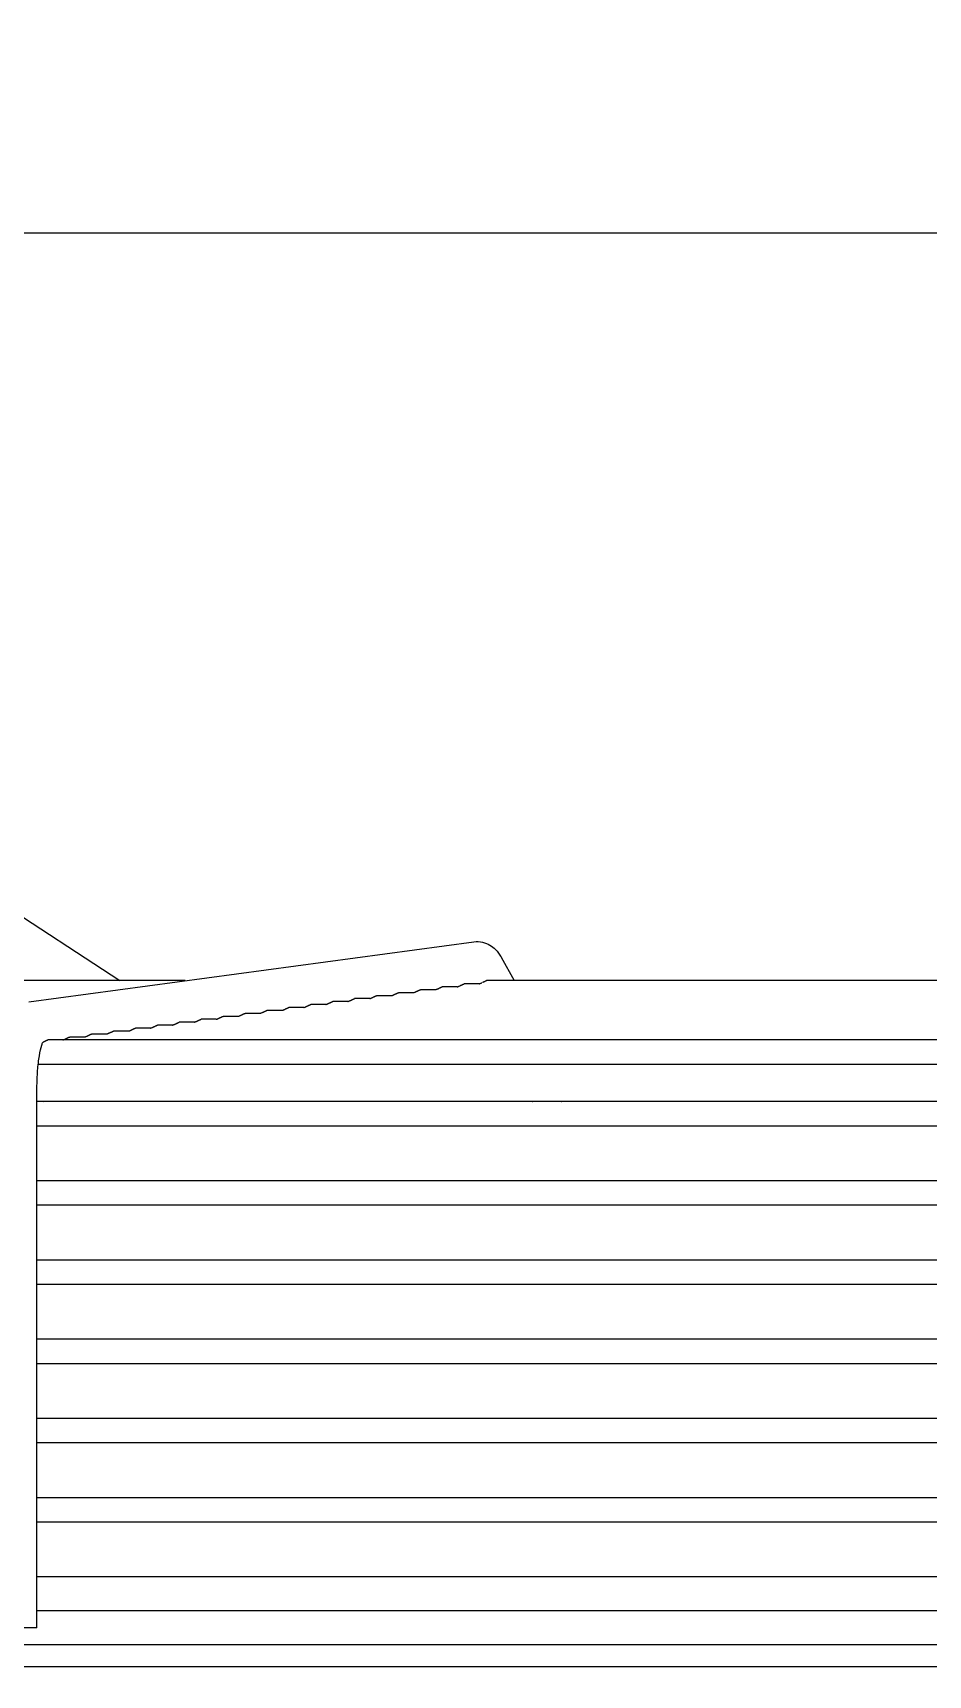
# Model space of a CAD drawing. Header units: millimetres. Extents: x 17891 to 32328, y 18593 to 29476.
# Drawn here: x 18419.07 to 18423.16, y 18984.1 to 18991.61 of the extents above; entities that cross this region are included whole.
import ezdxf

# ---------------------------------------------------------------- set-up
doc = ezdxf.new("R2010")
doc.units = ezdxf.units.MM
doc.header["$LTSCALE"] = 5
doc.layers.add('UNIT', color=6, linetype='Continuous')
doc.styles.add('SUBMITTAL', font='romans.shx', dxfattribs={"width": 0.75})
doc.dimstyles.new('SUBMITTAL', dxfattribs={"dimtxt": 0.09375, "dimasz": 0.09375, "dimexe": 0.03125, "dimexo": 0.0625, "dimgap": 0.0625, "dimtad": 0, "dimdec": 4, "dimzin": 4, "dimdsep": 46, "dimlunit": 4, "dimtxsty": 'SUBMITTAL', "dimcen": 0.09375, "dimclre": 6, "dimadec": 0, "dimazin": 0, "dimtfac": 1, "dimtdec": 0, "dimtofl": 0, "dimtmove": 0, "dimatfit": 3, "dimfxl": 0, "dimfrac": 2, "dimtolj": 1, "dimtzin": 4, "dimarcsym": 0})

msp = doc.modelspace()

# ---------------------------------------------------------------- linework, layer by layer
at = {"layer": 'UNIT'}
for p, q in [((18418.106, 18990.6942), (18428.1853, 18990.6942)), ((18418.5307, 18987.8889), (18419.4676, 18987.2749)), ((18419.0509, 18987.1783), (18421.0864, 18987.4529)), ((18421.2112, 18987.383), (18421.2712, 18987.2749)), ((18419.7671, 18987.2749), (18418.2614, 18987.2749)), ((18420.9107, 18987.2331), (18420.8421, 18987.2331)), ((18421.0109, 18987.2466), (18420.9423, 18987.2466)), ((18421.1109, 18987.2601), (18421.0425, 18987.2601)), ((18425.147, 18987.2749), (18421.1444, 18987.2749)), ((18420.3096, 18987.1522), (18420.2407, 18987.1522)), ((18420.4098, 18987.1657), (18420.3409, 18987.1657)), ((18420.51, 18987.1791), (18420.4412, 18987.1791)), ((18420.6102, 18987.1926), (18420.5414, 18987.1926)), ((18420.7104, 18987.2061), (18420.6416, 18987.2061)), ((18420.8106, 18987.2196), (18420.7418, 18987.2196)), ((18419.8087, 18987.0847), (18419.7396, 18987.0847)), ((18419.9089, 18987.0982), (18419.8398, 18987.0982)), ((18420.0091, 18987.1117), (18419.94, 18987.1117)), ((18420.1093, 18987.1252), (18420.0403, 18987.1252)), ((18420.2095, 18987.1387), (18420.1405, 18987.1387)), ((18427.1531, 18987.0037), (18419.1382, 18987.0037)), ((18419.3078, 18987.0172), (18419.2385, 18987.0172)), ((18419.408, 18987.0307), (18419.3387, 18987.0307)), ((18419.5082, 18987.0442), (18419.4389, 18987.0442)), ((18419.6084, 18987.0577), (18419.5391, 18987.0577)), ((18419.7085, 18987.0712), (18419.6394, 18987.0712)), ((18419.0946, 18986.8935), (18427.1968, 18986.8935)), ((18419.0887, 18984.3163), (18419.0887, 18986.7856)), ((18427.2026, 18986.7218), (18419.0887, 18986.7218)), ((18419.1177, 18986.7232), (18419.1198, 18986.7218)), ((18419.8674, 18986.7232), (18419.8674, 18986.7218)), ((18419.0887, 18986.6115), (18427.2026, 18986.6115)), ((18427.2026, 18986.3596), (18419.0887, 18986.3596)), ((18419.0887, 18986.2493), (18427.2026, 18986.2493)), ((18427.2026, 18985.9974), (18419.0887, 18985.9974)), ((18419.0887, 18985.8871), (18427.2026, 18985.8871)), ((18427.2026, 18985.6352), (18419.0887, 18985.6352)), ((18419.0887, 18985.5249), (18427.2026, 18985.5249)), ((18427.2026, 18985.2729), (18419.0887, 18985.2729)), ((18419.0887, 18985.1627), (18427.2026, 18985.1627)), ((18427.2026, 18984.9107), (18419.0887, 18984.9107)), ((18419.0887, 18984.8005), (18427.2026, 18984.8005)), ((18427.2026, 18984.5485), (18419.0887, 18984.5485)), ((18419.0887, 18984.395), (18427.2026, 18984.395)), ((18419.0887, 18984.3163), (18418.8919, 18984.3163)), ((18418.5197, 18984.2395), (18427.7717, 18984.2395)), ((18406.2756, 18984.1391), (18440.0158, 18984.1391))]:
    msp.add_line(p, q, dxfattribs=at)
for start_param, end_param in [(0.23649, 0.259134), (1.752338, 1.774981)]:
    msp.add_ellipse((18421.4293, 18986.7872), major_axis=(-0.0861, -0.0478), ratio=0.875426, start_param=start_param, end_param=end_param, dxfattribs=at)
for points, knots in [([(18421.0864, 18987.4529), (18421.0996, 18987.4547), (18421.1137, 18987.454), (18421.1393, 18987.4482), (18421.1508, 18987.4432), (18421.1698, 18987.4319), (18421.1775, 18987.4256), (18421.1902, 18987.4132), (18421.1953, 18987.407), (18421.2042, 18987.3949), (18421.2078, 18987.389), (18421.2111, 18987.3831), (18421.2112, 18987.383), (18421.2112, 18987.383)], [3.1066861, 3.1066861, 3.1066861, 3.1066861, 3.1999885, 3.1999885, 3.2942363, 3.2942363, 3.388484, 3.388484, 3.4827318, 3.4827318, 3.5769796, 3.5769796, 3.577925, 3.577925, 3.577925, 3.577925]), ([(18420.8106, 18987.2196), (18420.8118, 18987.2201), (18420.813, 18987.2206), (18420.8142, 18987.221), (18420.8155, 18987.2215), (18420.8167, 18987.222), (18420.8179, 18987.2225), (18420.8191, 18987.223), (18420.8202, 18987.2235), (18420.8213, 18987.224), (18420.8224, 18987.2245), (18420.8234, 18987.225), (18420.8244, 18987.2254), (18420.8254, 18987.2259), (18420.8263, 18987.2263), (18420.8272, 18987.2268), (18420.8281, 18987.2272), (18420.8289, 18987.2276), (18420.8298, 18987.228), (18420.8306, 18987.2284), (18420.8313, 18987.2288), (18420.8321, 18987.2292), (18420.8328, 18987.2295), (18420.8335, 18987.2299), (18420.8341, 18987.2302), (18420.8348, 18987.2305), (18420.8354, 18987.2308), (18420.836, 18987.231), (18420.8366, 18987.2313), (18420.8371, 18987.2315), (18420.8376, 18987.2318), (18420.8381, 18987.232), (18420.8386, 18987.2322), (18420.839, 18987.2323), (18420.8394, 18987.2325), (18420.8398, 18987.2326), (18420.8402, 18987.2328), (18420.8406, 18987.2329), (18420.8409, 18987.233), (18420.8412, 18987.233), (18420.8415, 18987.2331), (18420.8417, 18987.2331), (18420.842, 18987.2331), (18420.842, 18987.2331), (18420.842, 18987.2331), (18420.8421, 18987.2331)], [0.17268, 0.17268, 0.17268, 0.17268, 0.195122, 0.195122, 0.195122, 0.2195122, 0.2195122, 0.2195122, 0.2439024, 0.2439024, 0.2439024, 0.2682927, 0.2682927, 0.2682927, 0.2926829, 0.2926829, 0.2926829, 0.3170732, 0.3170732, 0.3170732, 0.3414634, 0.3414634, 0.3414634, 0.3658537, 0.3658537, 0.3658537, 0.3902439, 0.3902439, 0.3902439, 0.4146341, 0.4146341, 0.4146341, 0.4390244, 0.4390244, 0.4390244, 0.4634146, 0.4634146, 0.4634146, 0.4878049, 0.4878049, 0.4878049, 0.5121951, 0.5121951, 0.5121951, 0.515732, 0.515732, 0.515732, 0.515732]), ([(18420.9107, 18987.2331), (18420.912, 18987.2336), (18420.9133, 18987.2341), (18420.9145, 18987.2345), (18420.9157, 18987.235), (18420.917, 18987.2355), (18420.9181, 18987.236), (18420.9193, 18987.2365), (18420.9205, 18987.237), (18420.9215, 18987.2375), (18420.9226, 18987.238), (18420.9236, 18987.2385), (18420.9246, 18987.2389), (18420.9256, 18987.2394), (18420.9265, 18987.2399), (18420.9274, 18987.2403), (18420.9283, 18987.2407), (18420.9292, 18987.2411), (18420.93, 18987.2415), (18420.9308, 18987.2419), (18420.9316, 18987.2423), (18420.9323, 18987.2427), (18420.933, 18987.243), (18420.9337, 18987.2434), (18420.9344, 18987.2437), (18420.935, 18987.244), (18420.9356, 18987.2443), (18420.9362, 18987.2445), (18420.9368, 18987.2448), (18420.9373, 18987.245), (18420.9378, 18987.2453), (18420.9383, 18987.2455), (18420.9388, 18987.2457), (18420.9392, 18987.2458), (18420.9397, 18987.246), (18420.9401, 18987.2461), (18420.9404, 18987.2463), (18420.9408, 18987.2464), (18420.9411, 18987.2465), (18420.9414, 18987.2465), (18420.9417, 18987.2466), (18420.942, 18987.2466), (18420.9422, 18987.2466), (18420.9422, 18987.2466), (18420.9422, 18987.2466), (18420.9423, 18987.2466)], [0.1723275, 0.1723275, 0.1723275, 0.1723275, 0.195122, 0.195122, 0.195122, 0.2195122, 0.2195122, 0.2195122, 0.2439024, 0.2439024, 0.2439024, 0.2682927, 0.2682927, 0.2682927, 0.2926829, 0.2926829, 0.2926829, 0.3170732, 0.3170732, 0.3170732, 0.3414634, 0.3414634, 0.3414634, 0.3658537, 0.3658537, 0.3658537, 0.3902439, 0.3902439, 0.3902439, 0.4146341, 0.4146341, 0.4146341, 0.4390244, 0.4390244, 0.4390244, 0.4634146, 0.4634146, 0.4634146, 0.4878049, 0.4878049, 0.4878049, 0.5121951, 0.5121951, 0.5121951, 0.5157454, 0.5157454, 0.5157454, 0.5157454]), ([(18421.0109, 18987.2466), (18421.0122, 18987.2471), (18421.0135, 18987.2476), (18421.0147, 18987.248), (18421.016, 18987.2485), (18421.0172, 18987.2491), (18421.0184, 18987.2496), (18421.0196, 18987.2501), (18421.0207, 18987.2505), (18421.0218, 18987.251), (18421.0228, 18987.2515), (18421.0239, 18987.252), (18421.0249, 18987.2524), (18421.0258, 18987.2529), (18421.0268, 18987.2534), (18421.0277, 18987.2538), (18421.0286, 18987.2542), (18421.0294, 18987.2546), (18421.0302, 18987.255), (18421.031, 18987.2554), (18421.0318, 18987.2558), (18421.0325, 18987.2562), (18421.0333, 18987.2565), (18421.0339, 18987.2569), (18421.0346, 18987.2572), (18421.0352, 18987.2575), (18421.0359, 18987.2578), (18421.0364, 18987.258), (18421.037, 18987.2583), (18421.0376, 18987.2585), (18421.0381, 18987.2588), (18421.0386, 18987.259), (18421.039, 18987.2592), (18421.0395, 18987.2593), (18421.0399, 18987.2595), (18421.0403, 18987.2596), (18421.0407, 18987.2598), (18421.041, 18987.2599), (18421.0413, 18987.26), (18421.0416, 18987.26), (18421.0419, 18987.2601), (18421.0422, 18987.2601), (18421.0424, 18987.2601), (18421.0424, 18987.2601), (18421.0425, 18987.2601), (18421.0425, 18987.2601)], [0.1719755, 0.1719755, 0.1719755, 0.1719755, 0.195122, 0.195122, 0.195122, 0.2195122, 0.2195122, 0.2195122, 0.2439024, 0.2439024, 0.2439024, 0.2682927, 0.2682927, 0.2682927, 0.2926829, 0.2926829, 0.2926829, 0.3170732, 0.3170732, 0.3170732, 0.3414634, 0.3414634, 0.3414634, 0.3658537, 0.3658537, 0.3658537, 0.3902439, 0.3902439, 0.3902439, 0.4146341, 0.4146341, 0.4146341, 0.4390244, 0.4390244, 0.4390244, 0.4634146, 0.4634146, 0.4634146, 0.4878049, 0.4878049, 0.4878049, 0.5121951, 0.5121951, 0.5121951, 0.5157586, 0.5157586, 0.5157586, 0.5157586]), ([(18421.1109, 18987.2601), (18421.1112, 18987.2602), (18421.1115, 18987.2603), (18421.1118, 18987.2605), (18421.1132, 18987.261), (18421.1146, 18987.2615), (18421.1159, 18987.262), (18421.1172, 18987.2626), (18421.1184, 18987.2631), (18421.1196, 18987.2636), (18421.1209, 18987.2642), (18421.122, 18987.2647), (18421.1231, 18987.2652)], [0.16559879, 0.16559879, 0.16559879, 0.16559879, 0.17073171, 0.17073171, 0.17073171, 0.19512195, 0.19512195, 0.19512195, 0.2195122, 0.2195122, 0.2195122, 0.24390244, 0.24390244, 0.24390244, 0.24390244]), ([(18421.1263, 18987.2667), (18421.1273, 18987.2672), (18421.1283, 18987.2677), (18421.1292, 18987.2682), (18421.1301, 18987.2686), (18421.131, 18987.2691), (18421.1318, 18987.2695), (18421.1326, 18987.2699), (18421.1334, 18987.2703), (18421.1341, 18987.2707), (18421.1349, 18987.2711), (18421.1356, 18987.2714), (18421.1363, 18987.2717), (18421.1369, 18987.2721), (18421.1376, 18987.2724), (18421.1382, 18987.2727), (18421.1388, 18987.273), (18421.1393, 18987.2732), (18421.1398, 18987.2734), (18421.1404, 18987.2737), (18421.1408, 18987.2739), (18421.1413, 18987.2741), (18421.1417, 18987.2742), (18421.1421, 18987.2744), (18421.1425, 18987.2745), (18421.1429, 18987.2746), (18421.1432, 18987.2747), (18421.1435, 18987.2748), (18421.1438, 18987.2748), (18421.1441, 18987.2749), (18421.1443, 18987.2749), (18421.1443, 18987.2749), (18421.1444, 18987.2749), (18421.1444, 18987.2749)], [0.2682927, 0.2682927, 0.2682927, 0.2682927, 0.2926829, 0.2926829, 0.2926829, 0.3170732, 0.3170732, 0.3170732, 0.3414634, 0.3414634, 0.3414634, 0.3658537, 0.3658537, 0.3658537, 0.3902439, 0.3902439, 0.3902439, 0.4146341, 0.4146341, 0.4146341, 0.4390244, 0.4390244, 0.4390244, 0.4634146, 0.4634146, 0.4634146, 0.4878049, 0.4878049, 0.4878049, 0.5121951, 0.5121951, 0.5121951, 0.5152045, 0.5152045, 0.5152045, 0.5152045]), ([(18420.2095, 18987.1387), (18420.2106, 18987.1391), (18420.2117, 18987.1395), (18420.2128, 18987.1399), (18420.2141, 18987.1404), (18420.2153, 18987.1409), (18420.2165, 18987.1415), (18420.2177, 18987.142), (18420.2188, 18987.1425), (18420.2199, 18987.1429), (18420.221, 18987.1434), (18420.222, 18987.1439), (18420.223, 18987.1444), (18420.224, 18987.1449), (18420.2249, 18987.1453), (18420.2258, 18987.1457), (18420.2267, 18987.1462), (18420.2276, 18987.1466), (18420.2284, 18987.147), (18420.2292, 18987.1474), (18420.2299, 18987.1478), (18420.2307, 18987.1481), (18420.2314, 18987.1485), (18420.2321, 18987.1488), (18420.2328, 18987.1492), (18420.2334, 18987.1495), (18420.234, 18987.1498), (18420.2346, 18987.15), (18420.2352, 18987.1503), (18420.2357, 18987.1506), (18420.2362, 18987.1508), (18420.2367, 18987.151), (18420.2372, 18987.1512), (18420.2377, 18987.1514), (18420.2381, 18987.1515), (18420.2385, 18987.1517), (18420.2389, 18987.1518), (18420.2392, 18987.1519), (18420.2395, 18987.152), (18420.2398, 18987.1521), (18420.2401, 18987.1521), (18420.2404, 18987.1521), (18420.2406, 18987.1522), (18420.2406, 18987.1522), (18420.2407, 18987.1522), (18420.2407, 18987.1522)], [0.1747945, 0.1747945, 0.1747945, 0.1747945, 0.195122, 0.195122, 0.195122, 0.2195122, 0.2195122, 0.2195122, 0.2439024, 0.2439024, 0.2439024, 0.2682927, 0.2682927, 0.2682927, 0.2926829, 0.2926829, 0.2926829, 0.3170732, 0.3170732, 0.3170732, 0.3414634, 0.3414634, 0.3414634, 0.3658537, 0.3658537, 0.3658537, 0.3902439, 0.3902439, 0.3902439, 0.4146341, 0.4146341, 0.4146341, 0.4390244, 0.4390244, 0.4390244, 0.4634146, 0.4634146, 0.4634146, 0.4878049, 0.4878049, 0.4878049, 0.5121951, 0.5121951, 0.5121951, 0.5156505, 0.5156505, 0.5156505, 0.5156505]), ([(18420.3096, 18987.1522), (18420.3108, 18987.1526), (18420.3119, 18987.153), (18420.313, 18987.1534), (18420.3143, 18987.154), (18420.3155, 18987.1545), (18420.3167, 18987.155), (18420.3179, 18987.1555), (18420.319, 18987.156), (18420.3201, 18987.1565), (18420.3212, 18987.1569), (18420.3222, 18987.1574), (18420.3232, 18987.1579), (18420.3242, 18987.1584), (18420.3251, 18987.1588), (18420.326, 18987.1593), (18420.3269, 18987.1597), (18420.3278, 18987.1601), (18420.3286, 18987.1605), (18420.3294, 18987.1609), (18420.3302, 18987.1613), (18420.3309, 18987.1616), (18420.3316, 18987.162), (18420.3323, 18987.1623), (18420.333, 18987.1627), (18420.3336, 18987.163), (18420.3343, 18987.1633), (18420.3348, 18987.1635), (18420.3354, 18987.1638), (18420.336, 18987.1641), (18420.3365, 18987.1643), (18420.337, 18987.1645), (18420.3374, 18987.1647), (18420.3379, 18987.1649), (18420.3383, 18987.165), (18420.3387, 18987.1652), (18420.3391, 18987.1653), (18420.3394, 18987.1654), (18420.3398, 18987.1655), (18420.3401, 18987.1655), (18420.3404, 18987.1656), (18420.3406, 18987.1656), (18420.3408, 18987.1657), (18420.3409, 18987.1657), (18420.3409, 18987.1657), (18420.3409, 18987.1657)], [0.1744428, 0.1744428, 0.1744428, 0.1744428, 0.195122, 0.195122, 0.195122, 0.2195122, 0.2195122, 0.2195122, 0.2439024, 0.2439024, 0.2439024, 0.2682927, 0.2682927, 0.2682927, 0.2926829, 0.2926829, 0.2926829, 0.3170732, 0.3170732, 0.3170732, 0.3414634, 0.3414634, 0.3414634, 0.3658537, 0.3658537, 0.3658537, 0.3902439, 0.3902439, 0.3902439, 0.4146341, 0.4146341, 0.4146341, 0.4390244, 0.4390244, 0.4390244, 0.4634146, 0.4634146, 0.4634146, 0.4878049, 0.4878049, 0.4878049, 0.5121951, 0.5121951, 0.5121951, 0.5156642, 0.5156642, 0.5156642, 0.5156642]), ([(18420.4098, 18987.1657), (18420.411, 18987.1661), (18420.4122, 18987.1665), (18420.4133, 18987.167), (18420.4145, 18987.1675), (18420.4158, 18987.168), (18420.417, 18987.1685), (18420.4181, 18987.169), (18420.4193, 18987.1695), (18420.4203, 18987.17), (18420.4214, 18987.1705), (18420.4225, 18987.1709), (18420.4234, 18987.1714), (18420.4244, 18987.1719), (18420.4254, 18987.1723), (18420.4263, 18987.1728), (18420.4272, 18987.1732), (18420.428, 18987.1736), (18420.4288, 18987.174), (18420.4296, 18987.1744), (18420.4304, 18987.1748), (18420.4311, 18987.1752), (18420.4319, 18987.1755), (18420.4326, 18987.1758), (18420.4332, 18987.1762), (18420.4339, 18987.1765), (18420.4345, 18987.1768), (18420.4351, 18987.177), (18420.4356, 18987.1773), (18420.4362, 18987.1776), (18420.4367, 18987.1778), (18420.4372, 18987.178), (18420.4377, 18987.1782), (18420.4381, 18987.1784), (18420.4385, 18987.1785), (18420.4389, 18987.1787), (18420.4393, 18987.1788), (18420.4397, 18987.1789), (18420.44, 18987.179), (18420.4403, 18987.179), (18420.4406, 18987.1791), (18420.4408, 18987.1791), (18420.4411, 18987.1791), (18420.4411, 18987.1791), (18420.4411, 18987.1791), (18420.4412, 18987.1791)], [0.1740907, 0.1740907, 0.1740907, 0.1740907, 0.195122, 0.195122, 0.195122, 0.2195122, 0.2195122, 0.2195122, 0.2439024, 0.2439024, 0.2439024, 0.2682927, 0.2682927, 0.2682927, 0.2926829, 0.2926829, 0.2926829, 0.3170732, 0.3170732, 0.3170732, 0.3414634, 0.3414634, 0.3414634, 0.3658537, 0.3658537, 0.3658537, 0.3902439, 0.3902439, 0.3902439, 0.4146341, 0.4146341, 0.4146341, 0.4390244, 0.4390244, 0.4390244, 0.4634146, 0.4634146, 0.4634146, 0.4878049, 0.4878049, 0.4878049, 0.5121951, 0.5121951, 0.5121951, 0.5156779, 0.5156779, 0.5156779, 0.5156779]), ([(18420.51, 18987.1791), (18420.5112, 18987.1796), (18420.5124, 18987.18), (18420.5135, 18987.1805), (18420.5148, 18987.181), (18420.516, 18987.1815), (18420.5172, 18987.182), (18420.5184, 18987.1825), (18420.5195, 18987.183), (18420.5206, 18987.1835), (18420.5217, 18987.184), (18420.5227, 18987.1844), (18420.5237, 18987.1849), (18420.5247, 18987.1854), (18420.5256, 18987.1858), (18420.5265, 18987.1863), (18420.5274, 18987.1867), (18420.5282, 18987.1871), (18420.5291, 18987.1875), (18420.5299, 18987.1879), (18420.5306, 18987.1883), (18420.5314, 18987.1887), (18420.5321, 18987.189), (18420.5328, 18987.1893), (18420.5334, 18987.1897), (18420.5341, 18987.19), (18420.5347, 18987.1903), (18420.5353, 18987.1905), (18420.5359, 18987.1908), (18420.5364, 18987.1911), (18420.5369, 18987.1913), (18420.5374, 18987.1915), (18420.5379, 18987.1917), (18420.5383, 18987.1919), (18420.5388, 18987.192), (18420.5392, 18987.1922), (18420.5395, 18987.1923), (18420.5399, 18987.1924), (18420.5402, 18987.1925), (18420.5405, 18987.1925), (18420.5408, 18987.1926), (18420.5411, 18987.1926), (18420.5413, 18987.1926), (18420.5413, 18987.1926), (18420.5413, 18987.1926), (18420.5414, 18987.1926)], [0.1737382, 0.1737382, 0.1737382, 0.1737382, 0.195122, 0.195122, 0.195122, 0.2195122, 0.2195122, 0.2195122, 0.2439024, 0.2439024, 0.2439024, 0.2682927, 0.2682927, 0.2682927, 0.2926829, 0.2926829, 0.2926829, 0.3170732, 0.3170732, 0.3170732, 0.3414634, 0.3414634, 0.3414634, 0.3658537, 0.3658537, 0.3658537, 0.3902439, 0.3902439, 0.3902439, 0.4146341, 0.4146341, 0.4146341, 0.4390244, 0.4390244, 0.4390244, 0.4634146, 0.4634146, 0.4634146, 0.4878049, 0.4878049, 0.4878049, 0.5121951, 0.5121951, 0.5121951, 0.5156915, 0.5156915, 0.5156915, 0.5156915]), ([(18420.6102, 18987.1926), (18420.6114, 18987.1931), (18420.6126, 18987.1935), (18420.6137, 18987.194), (18420.615, 18987.1945), (18420.6163, 18987.195), (18420.6174, 18987.1955), (18420.6186, 18987.196), (18420.6197, 18987.1965), (18420.6208, 18987.197), (18420.6219, 18987.1975), (18420.6229, 18987.198), (18420.6239, 18987.1984), (18420.6249, 18987.1989), (18420.6258, 18987.1993), (18420.6267, 18987.1998), (18420.6276, 18987.2002), (18420.6285, 18987.2006), (18420.6293, 18987.201), (18420.6301, 18987.2014), (18420.6309, 18987.2018), (18420.6316, 18987.2022), (18420.6323, 18987.2025), (18420.633, 18987.2028), (18420.6337, 18987.2032), (18420.6343, 18987.2035), (18420.6349, 18987.2038), (18420.6355, 18987.204), (18420.6361, 18987.2043), (18420.6366, 18987.2045), (18420.6371, 18987.2048), (18420.6377, 18987.205), (18420.6381, 18987.2052), (18420.6386, 18987.2053), (18420.639, 18987.2055), (18420.6394, 18987.2057), (18420.6398, 18987.2058), (18420.6401, 18987.2059), (18420.6404, 18987.206), (18420.6407, 18987.206), (18420.641, 18987.2061), (18420.6413, 18987.2061), (18420.6415, 18987.2061), (18420.6415, 18987.2061), (18420.6416, 18987.2061), (18420.6416, 18987.2061)], [0.1733855, 0.1733855, 0.1733855, 0.1733855, 0.195122, 0.195122, 0.195122, 0.2195122, 0.2195122, 0.2195122, 0.2439024, 0.2439024, 0.2439024, 0.2682927, 0.2682927, 0.2682927, 0.2926829, 0.2926829, 0.2926829, 0.3170732, 0.3170732, 0.3170732, 0.3414634, 0.3414634, 0.3414634, 0.3658537, 0.3658537, 0.3658537, 0.3902439, 0.3902439, 0.3902439, 0.4146341, 0.4146341, 0.4146341, 0.4390244, 0.4390244, 0.4390244, 0.4634146, 0.4634146, 0.4634146, 0.4878049, 0.4878049, 0.4878049, 0.5121951, 0.5121951, 0.5121951, 0.5157051, 0.5157051, 0.5157051, 0.5157051]), ([(18420.7104, 18987.2061), (18420.7116, 18987.2066), (18420.7128, 18987.207), (18420.714, 18987.2075), (18420.7153, 18987.208), (18420.7165, 18987.2085), (18420.7177, 18987.209), (18420.7189, 18987.2095), (18420.72, 18987.21), (18420.7211, 18987.2105), (18420.7221, 18987.211), (18420.7232, 18987.2115), (18420.7242, 18987.2119), (18420.7251, 18987.2124), (18420.7261, 18987.2128), (18420.727, 18987.2133), (18420.7279, 18987.2137), (18420.7287, 18987.2141), (18420.7295, 18987.2145), (18420.7303, 18987.2149), (18420.7311, 18987.2153), (18420.7318, 18987.2157), (18420.7326, 18987.216), (18420.7333, 18987.2164), (18420.7339, 18987.2167), (18420.7346, 18987.217), (18420.7352, 18987.2173), (18420.7357, 18987.2175), (18420.7363, 18987.2178), (18420.7369, 18987.218), (18420.7374, 18987.2183), (18420.7379, 18987.2185), (18420.7383, 18987.2187), (18420.7388, 18987.2188), (18420.7392, 18987.219), (18420.7396, 18987.2192), (18420.74, 18987.2193), (18420.7403, 18987.2194), (18420.7407, 18987.2195), (18420.741, 18987.2195), (18420.7413, 18987.2196), (18420.7415, 18987.2196), (18420.7417, 18987.2196), (18420.7418, 18987.2196), (18420.7418, 18987.2196), (18420.7418, 18987.2196)], [0.1730327, 0.1730327, 0.1730327, 0.1730327, 0.195122, 0.195122, 0.195122, 0.2195122, 0.2195122, 0.2195122, 0.2439024, 0.2439024, 0.2439024, 0.2682927, 0.2682927, 0.2682927, 0.2926829, 0.2926829, 0.2926829, 0.3170732, 0.3170732, 0.3170732, 0.3414634, 0.3414634, 0.3414634, 0.3658537, 0.3658537, 0.3658537, 0.3902439, 0.3902439, 0.3902439, 0.4146341, 0.4146341, 0.4146341, 0.4390244, 0.4390244, 0.4390244, 0.4634146, 0.4634146, 0.4634146, 0.4878049, 0.4878049, 0.4878049, 0.5121951, 0.5121951, 0.5121951, 0.5157186, 0.5157186, 0.5157186, 0.5157186]), ([(18419.7085, 18987.0712), (18419.7096, 18987.0716), (18419.7106, 18987.072), (18419.7116, 18987.0724), (18419.7129, 18987.0729), (18419.7141, 18987.0734), (18419.7153, 18987.0739), (18419.7165, 18987.0744), (18419.7176, 18987.0749), (18419.7187, 18987.0754), (18419.7198, 18987.0759), (18419.7208, 18987.0764), (18419.7218, 18987.0768), (18419.7228, 18987.0773), (18419.7237, 18987.0778), (18419.7246, 18987.0782), (18419.7255, 18987.0787), (18419.7264, 18987.0791), (18419.7272, 18987.0795), (18419.728, 18987.0799), (18419.7288, 18987.0803), (18419.7295, 18987.0806), (18419.7303, 18987.081), (18419.731, 18987.0813), (18419.7316, 18987.0817), (18419.7323, 18987.082), (18419.7329, 18987.0823), (18419.7335, 18987.0825), (18419.734, 18987.0828), (18419.7346, 18987.0831), (18419.7351, 18987.0833), (18419.7356, 18987.0835), (18419.7361, 18987.0837), (18419.7365, 18987.0839), (18419.737, 18987.084), (18419.7374, 18987.0842), (18419.7377, 18987.0843), (18419.7381, 18987.0844), (18419.7384, 18987.0845), (18419.7387, 18987.0846), (18419.739, 18987.0846), (18419.7393, 18987.0847), (18419.7395, 18987.0847), (18419.7395, 18987.0847), (18419.7396, 18987.0847), (18419.7396, 18987.0847)], [0.1765439, 0.1765439, 0.1765439, 0.1765439, 0.195122, 0.195122, 0.195122, 0.2195122, 0.2195122, 0.2195122, 0.2439024, 0.2439024, 0.2439024, 0.2682927, 0.2682927, 0.2682927, 0.2926829, 0.2926829, 0.2926829, 0.3170732, 0.3170732, 0.3170732, 0.3414634, 0.3414634, 0.3414634, 0.3658537, 0.3658537, 0.3658537, 0.3902439, 0.3902439, 0.3902439, 0.4146341, 0.4146341, 0.4146341, 0.4390244, 0.4390244, 0.4390244, 0.4634146, 0.4634146, 0.4634146, 0.4878049, 0.4878049, 0.4878049, 0.5121951, 0.5121951, 0.5121951, 0.5155818, 0.5155818, 0.5155818, 0.5155818]), ([(18419.8087, 18987.0847), (18419.8098, 18987.0851), (18419.8108, 18987.0855), (18419.8118, 18987.0859), (18419.8131, 18987.0864), (18419.8143, 18987.0869), (18419.8155, 18987.0874), (18419.8167, 18987.0879), (18419.8178, 18987.0884), (18419.8189, 18987.0889), (18419.82, 18987.0894), (18419.821, 18987.0899), (18419.822, 18987.0904), (18419.823, 18987.0908), (18419.824, 18987.0913), (18419.8249, 18987.0917), (18419.8258, 18987.0922), (18419.8266, 18987.0926), (18419.8274, 18987.093), (18419.8282, 18987.0934), (18419.829, 18987.0938), (18419.8298, 18987.0941), (18419.8305, 18987.0945), (18419.8312, 18987.0948), (18419.8318, 18987.0952), (18419.8325, 18987.0955), (18419.8331, 18987.0958), (18419.8337, 18987.096), (18419.8343, 18987.0963), (18419.8348, 18987.0966), (18419.8353, 18987.0968), (18419.8358, 18987.097), (18419.8363, 18987.0972), (18419.8367, 18987.0974), (18419.8372, 18987.0975), (18419.8376, 18987.0977), (18419.838, 18987.0978), (18419.8383, 18987.0979), (18419.8386, 18987.098), (18419.8389, 18987.0981), (18419.8392, 18987.0981), (18419.8395, 18987.0982), (18419.8397, 18987.0982), (18419.8398, 18987.0982), (18419.8398, 18987.0982), (18419.8398, 18987.0982)], [0.1761954, 0.1761954, 0.1761954, 0.1761954, 0.195122, 0.195122, 0.195122, 0.2195122, 0.2195122, 0.2195122, 0.2439024, 0.2439024, 0.2439024, 0.2682927, 0.2682927, 0.2682927, 0.2926829, 0.2926829, 0.2926829, 0.3170732, 0.3170732, 0.3170732, 0.3414634, 0.3414634, 0.3414634, 0.3658537, 0.3658537, 0.3658537, 0.3902439, 0.3902439, 0.3902439, 0.4146341, 0.4146341, 0.4146341, 0.4390244, 0.4390244, 0.4390244, 0.4634146, 0.4634146, 0.4634146, 0.4878049, 0.4878049, 0.4878049, 0.5121951, 0.5121951, 0.5121951, 0.5155955, 0.5155955, 0.5155955, 0.5155955]), ([(18419.9089, 18987.0982), (18419.91, 18987.0986), (18419.911, 18987.099), (18419.9121, 18987.0994), (18419.9133, 18987.0999), (18419.9146, 18987.1004), (18419.9158, 18987.1009), (18419.9169, 18987.1014), (18419.9181, 18987.1019), (18419.9192, 18987.1024), (18419.9202, 18987.1029), (18419.9213, 18987.1034), (18419.9223, 18987.1039), (18419.9233, 18987.1043), (18419.9242, 18987.1048), (18419.9251, 18987.1052), (18419.926, 18987.1057), (18419.9269, 18987.1061), (18419.9277, 18987.1065), (18419.9285, 18987.1069), (18419.9293, 18987.1073), (18419.93, 18987.1076), (18419.9307, 18987.108), (18419.9314, 18987.1083), (18419.9321, 18987.1087), (18419.9327, 18987.109), (18419.9333, 18987.1093), (18419.9339, 18987.1095), (18419.9345, 18987.1098), (18419.935, 18987.1101), (18419.9356, 18987.1103), (18419.9361, 18987.1105), (18419.9365, 18987.1107), (18419.937, 18987.1109), (18419.9374, 18987.111), (18419.9378, 18987.1112), (18419.9382, 18987.1113), (18419.9385, 18987.1114), (18419.9389, 18987.1115), (18419.9392, 18987.1116), (18419.9395, 18987.1116), (18419.9397, 18987.1117), (18419.9399, 18987.1117), (18419.94, 18987.1117), (18419.94, 18987.1117), (18419.94, 18987.1117)], [0.1758462, 0.1758462, 0.1758462, 0.1758462, 0.195122, 0.195122, 0.195122, 0.2195122, 0.2195122, 0.2195122, 0.2439024, 0.2439024, 0.2439024, 0.2682927, 0.2682927, 0.2682927, 0.2926829, 0.2926829, 0.2926829, 0.3170732, 0.3170732, 0.3170732, 0.3414634, 0.3414634, 0.3414634, 0.3658537, 0.3658537, 0.3658537, 0.3902439, 0.3902439, 0.3902439, 0.4146341, 0.4146341, 0.4146341, 0.4390244, 0.4390244, 0.4390244, 0.4634146, 0.4634146, 0.4634146, 0.4878049, 0.4878049, 0.4878049, 0.5121951, 0.5121951, 0.5121951, 0.5156093, 0.5156093, 0.5156093, 0.5156093]), ([(18420.0091, 18987.1117), (18420.0102, 18987.1121), (18420.0113, 18987.1125), (18420.0123, 18987.1129), (18420.0136, 18987.1134), (18420.0148, 18987.1139), (18420.016, 18987.1144), (18420.0172, 18987.1149), (18420.0183, 18987.1154), (18420.0194, 18987.1159), (18420.0205, 18987.1164), (18420.0215, 18987.1169), (18420.0225, 18987.1174), (18420.0235, 18987.1178), (18420.0244, 18987.1183), (18420.0253, 18987.1187), (18420.0262, 18987.1192), (18420.0271, 18987.1196), (18420.0279, 18987.12), (18420.0287, 18987.1204), (18420.0295, 18987.1208), (18420.0302, 18987.1211), (18420.0309, 18987.1215), (18420.0316, 18987.1218), (18420.0323, 18987.1222), (18420.033, 18987.1225), (18420.0336, 18987.1228), (18420.0341, 18987.123), (18420.0347, 18987.1233), (18420.0353, 18987.1236), (18420.0358, 18987.1238), (18420.0363, 18987.124), (18420.0368, 18987.1242), (18420.0372, 18987.1244), (18420.0376, 18987.1245), (18420.038, 18987.1247), (18420.0384, 18987.1248), (18420.0388, 18987.1249), (18420.0391, 18987.125), (18420.0394, 18987.1251), (18420.0397, 18987.1251), (18420.0399, 18987.1252), (18420.0402, 18987.1252), (18420.0402, 18987.1252), (18420.0402, 18987.1252), (18420.0403, 18987.1252)], [0.1754963, 0.1754963, 0.1754963, 0.1754963, 0.195122, 0.195122, 0.195122, 0.2195122, 0.2195122, 0.2195122, 0.2439024, 0.2439024, 0.2439024, 0.2682927, 0.2682927, 0.2682927, 0.2926829, 0.2926829, 0.2926829, 0.3170732, 0.3170732, 0.3170732, 0.3414634, 0.3414634, 0.3414634, 0.3658537, 0.3658537, 0.3658537, 0.3902439, 0.3902439, 0.3902439, 0.4146341, 0.4146341, 0.4146341, 0.4390244, 0.4390244, 0.4390244, 0.4634146, 0.4634146, 0.4634146, 0.4878049, 0.4878049, 0.4878049, 0.5121951, 0.5121951, 0.5121951, 0.5156231, 0.5156231, 0.5156231, 0.5156231]), ([(18420.1093, 18987.1252), (18420.1104, 18987.1256), (18420.1115, 18987.126), (18420.1125, 18987.1264), (18420.1138, 18987.1269), (18420.1151, 18987.1274), (18420.1162, 18987.1279), (18420.1174, 18987.1284), (18420.1186, 18987.1289), (18420.1196, 18987.1294), (18420.1207, 18987.1299), (18420.1218, 18987.1304), (18420.1227, 18987.1309), (18420.1237, 18987.1313), (18420.1247, 18987.1318), (18420.1256, 18987.1322), (18420.1265, 18987.1327), (18420.1273, 18987.1331), (18420.1281, 18987.1335), (18420.1289, 18987.1339), (18420.1297, 18987.1343), (18420.1304, 18987.1346), (18420.1312, 18987.135), (18420.1319, 18987.1353), (18420.1325, 18987.1357), (18420.1332, 18987.136), (18420.1338, 18987.1363), (18420.1344, 18987.1365), (18420.135, 18987.1368), (18420.1355, 18987.1371), (18420.136, 18987.1373), (18420.1365, 18987.1375), (18420.137, 18987.1377), (18420.1374, 18987.1379), (18420.1379, 18987.138), (18420.1383, 18987.1382), (18420.1386, 18987.1383), (18420.139, 18987.1384), (18420.1393, 18987.1385), (18420.1396, 18987.1386), (18420.1399, 18987.1386), (18420.1402, 18987.1387), (18420.1404, 18987.1387), (18420.1404, 18987.1387), (18420.1405, 18987.1387), (18420.1405, 18987.1387)], [0.1751457, 0.1751457, 0.1751457, 0.1751457, 0.195122, 0.195122, 0.195122, 0.2195122, 0.2195122, 0.2195122, 0.2439024, 0.2439024, 0.2439024, 0.2682927, 0.2682927, 0.2682927, 0.2926829, 0.2926829, 0.2926829, 0.3170732, 0.3170732, 0.3170732, 0.3414634, 0.3414634, 0.3414634, 0.3658537, 0.3658537, 0.3658537, 0.3902439, 0.3902439, 0.3902439, 0.4146341, 0.4146341, 0.4146341, 0.4390244, 0.4390244, 0.4390244, 0.4634146, 0.4634146, 0.4634146, 0.4878049, 0.4878049, 0.4878049, 0.5121951, 0.5121951, 0.5121951, 0.5156368, 0.5156368, 0.5156368, 0.5156368]), ([(18419.1152, 18986.9934), (18419.1159, 18986.9937), (18419.1166, 18986.994), (18419.1173, 18986.9943), (18419.1184, 18986.9948), (18419.1194, 18986.9953), (18419.1204, 18986.9958), (18419.1214, 18986.9963), (18419.1223, 18986.9967), (18419.1232, 18986.9972), (18419.1241, 18986.9976), (18419.125, 18986.9981), (18419.1258, 18986.9985), (18419.1266, 18986.9989), (18419.1274, 18986.9993), (18419.1281, 18986.9996), (18419.1289, 18987), (18419.1296, 18987.0003), (18419.1302, 18987.0007), (18419.1309, 18987.001), (18419.1315, 18987.0013), (18419.1321, 18987.0016), (18419.1327, 18987.0018), (18419.1332, 18987.0021), (18419.1337, 18987.0023), (18419.1342, 18987.0025), (18419.1347, 18987.0027), (18419.1352, 18987.0029), (18419.1356, 18987.0031), (18419.136, 18987.0032), (18419.1364, 18987.0033), (18419.1367, 18987.0034), (18419.1371, 18987.0035), (18419.1374, 18987.0036), (18419.1377, 18987.0037), (18419.1379, 18987.0037), (18419.1382, 18987.0037), (18419.1382, 18987.0037), (18419.1382, 18987.0037), (18419.1382, 18987.0037)], [0.2291588, 0.2291588, 0.2291588, 0.2291588, 0.2439024, 0.2439024, 0.2439024, 0.2682927, 0.2682927, 0.2682927, 0.2926829, 0.2926829, 0.2926829, 0.3170732, 0.3170732, 0.3170732, 0.3414634, 0.3414634, 0.3414634, 0.3658537, 0.3658537, 0.3658537, 0.3902439, 0.3902439, 0.3902439, 0.4146341, 0.4146341, 0.4146341, 0.4390244, 0.4390244, 0.4390244, 0.4634146, 0.4634146, 0.4634146, 0.4878049, 0.4878049, 0.4878049, 0.5121951, 0.5121951, 0.5121951, 0.5154991, 0.5154991, 0.5154991, 0.5154991]), ([(18419.2076, 18987.0037), (18419.2086, 18987.0041), (18419.2095, 18987.0044), (18419.2104, 18987.0048), (18419.2117, 18987.0053), (18419.2129, 18987.0058), (18419.2141, 18987.0063), (18419.2153, 18987.0068), (18419.2164, 18987.0073), (18419.2175, 18987.0078), (18419.2186, 18987.0083), (18419.2196, 18987.0088), (18419.2206, 18987.0093), (18419.2216, 18987.0098), (18419.2226, 18987.0102), (18419.2235, 18987.0107), (18419.2244, 18987.0111), (18419.2252, 18987.0116), (18419.226, 18987.012), (18419.2269, 18987.0124), (18419.2276, 18987.0128), (18419.2284, 18987.0131), (18419.2291, 18987.0135), (18419.2298, 18987.0138), (18419.2305, 18987.0142), (18419.2311, 18987.0145), (18419.2317, 18987.0148), (18419.2323, 18987.0151), (18419.2329, 18987.0153), (18419.2335, 18987.0156), (18419.234, 18987.0158), (18419.2345, 18987.016), (18419.2349, 18987.0162), (18419.2354, 18987.0164), (18419.2358, 18987.0166), (18419.2362, 18987.0167), (18419.2366, 18987.0168), (18419.237, 18987.0169), (18419.2373, 18987.017), (18419.2376, 18987.0171), (18419.2379, 18987.0172), (18419.2382, 18987.0172), (18419.2384, 18987.0172), (18419.2384, 18987.0172), (18419.2384, 18987.0172), (18419.2385, 18987.0172)], [0.1782737, 0.1782737, 0.1782737, 0.1782737, 0.195122, 0.195122, 0.195122, 0.2195122, 0.2195122, 0.2195122, 0.2439024, 0.2439024, 0.2439024, 0.2682927, 0.2682927, 0.2682927, 0.2926829, 0.2926829, 0.2926829, 0.3170732, 0.3170732, 0.3170732, 0.3414634, 0.3414634, 0.3414634, 0.3658537, 0.3658537, 0.3658537, 0.3902439, 0.3902439, 0.3902439, 0.4146341, 0.4146341, 0.4146341, 0.4390244, 0.4390244, 0.4390244, 0.4634146, 0.4634146, 0.4634146, 0.4878049, 0.4878049, 0.4878049, 0.5121951, 0.5121951, 0.5121951, 0.5155129, 0.5155129, 0.5155129, 0.5155129]), ([(18419.3078, 18987.0172), (18419.3088, 18987.0176), (18419.3097, 18987.0179), (18419.3106, 18987.0183), (18419.3119, 18987.0188), (18419.3131, 18987.0193), (18419.3143, 18987.0198), (18419.3155, 18987.0204), (18419.3167, 18987.0209), (18419.3177, 18987.0214), (18419.3188, 18987.0219), (18419.3199, 18987.0223), (18419.3209, 18987.0228), (18419.3219, 18987.0233), (18419.3228, 18987.0237), (18419.3237, 18987.0242), (18419.3246, 18987.0246), (18419.3255, 18987.0251), (18419.3263, 18987.0255), (18419.3271, 18987.0259), (18419.3279, 18987.0263), (18419.3286, 18987.0266), (18419.3293, 18987.027), (18419.33, 18987.0273), (18419.3307, 18987.0277), (18419.3313, 18987.028), (18419.332, 18987.0283), (18419.3325, 18987.0286), (18419.3331, 18987.0288), (18419.3337, 18987.0291), (18419.3342, 18987.0293), (18419.3347, 18987.0295), (18419.3352, 18987.0297), (18419.3356, 18987.0299), (18419.3361, 18987.0301), (18419.3365, 18987.0302), (18419.3368, 18987.0303), (18419.3372, 18987.0304), (18419.3375, 18987.0305), (18419.3378, 18987.0306), (18419.3381, 18987.0307), (18419.3384, 18987.0307), (18419.3386, 18987.0307), (18419.3386, 18987.0307), (18419.3387, 18987.0307), (18419.3387, 18987.0307)], [0.1779295, 0.1779295, 0.1779295, 0.1779295, 0.195122, 0.195122, 0.195122, 0.2195122, 0.2195122, 0.2195122, 0.2439024, 0.2439024, 0.2439024, 0.2682927, 0.2682927, 0.2682927, 0.2926829, 0.2926829, 0.2926829, 0.3170732, 0.3170732, 0.3170732, 0.3414634, 0.3414634, 0.3414634, 0.3658537, 0.3658537, 0.3658537, 0.3902439, 0.3902439, 0.3902439, 0.4146341, 0.4146341, 0.4146341, 0.4390244, 0.4390244, 0.4390244, 0.4634146, 0.4634146, 0.4634146, 0.4878049, 0.4878049, 0.4878049, 0.5121951, 0.5121951, 0.5121951, 0.5155267, 0.5155267, 0.5155267, 0.5155267]), ([(18419.408, 18987.0307), (18419.409, 18987.0311), (18419.4099, 18987.0314), (18419.4109, 18987.0318), (18419.4121, 18987.0323), (18419.4134, 18987.0328), (18419.4146, 18987.0334), (18419.4158, 18987.0339), (18419.4169, 18987.0344), (18419.418, 18987.0349), (18419.4191, 18987.0354), (18419.4201, 18987.0359), (18419.4211, 18987.0363), (18419.4221, 18987.0368), (18419.423, 18987.0373), (18419.4239, 18987.0377), (18419.4248, 18987.0381), (18419.4257, 18987.0386), (18419.4265, 18987.039), (18419.4273, 18987.0394), (18419.4281, 18987.0398), (18419.4288, 18987.0401), (18419.4296, 18987.0405), (18419.4303, 18987.0408), (18419.4309, 18987.0412), (18419.4316, 18987.0415), (18419.4322, 18987.0418), (18419.4328, 18987.0421), (18419.4334, 18987.0423), (18419.4339, 18987.0426), (18419.4344, 18987.0428), (18419.4349, 18987.043), (18419.4354, 18987.0432), (18419.4358, 18987.0434), (18419.4363, 18987.0436), (18419.4367, 18987.0437), (18419.4371, 18987.0438), (18419.4374, 18987.0439), (18419.4377, 18987.044), (18419.438, 18987.0441), (18419.4383, 18987.0442), (18419.4386, 18987.0442), (18419.4388, 18987.0442), (18419.4389, 18987.0442), (18419.4389, 18987.0442), (18419.4389, 18987.0442)], [0.1775844, 0.1775844, 0.1775844, 0.1775844, 0.195122, 0.195122, 0.195122, 0.2195122, 0.2195122, 0.2195122, 0.2439024, 0.2439024, 0.2439024, 0.2682927, 0.2682927, 0.2682927, 0.2926829, 0.2926829, 0.2926829, 0.3170732, 0.3170732, 0.3170732, 0.3414634, 0.3414634, 0.3414634, 0.3658537, 0.3658537, 0.3658537, 0.3902439, 0.3902439, 0.3902439, 0.4146341, 0.4146341, 0.4146341, 0.4390244, 0.4390244, 0.4390244, 0.4634146, 0.4634146, 0.4634146, 0.4878049, 0.4878049, 0.4878049, 0.5121951, 0.5121951, 0.5121951, 0.5155404, 0.5155404, 0.5155404, 0.5155404]), ([(18419.5082, 18987.0442), (18419.5092, 18987.0446), (18419.5101, 18987.0449), (18419.5111, 18987.0453), (18419.5124, 18987.0458), (18419.5136, 18987.0464), (18419.5148, 18987.0469), (18419.516, 18987.0474), (18419.5171, 18987.0479), (18419.5182, 18987.0484), (18419.5193, 18987.0489), (18419.5203, 18987.0494), (18419.5213, 18987.0498), (18419.5223, 18987.0503), (18419.5233, 18987.0508), (18419.5242, 18987.0512), (18419.5251, 18987.0516), (18419.5259, 18987.0521), (18419.5267, 18987.0525), (18419.5276, 18987.0529), (18419.5283, 18987.0533), (18419.5291, 18987.0536), (18419.5298, 18987.054), (18419.5305, 18987.0543), (18419.5311, 18987.0547), (18419.5318, 18987.055), (18419.5324, 18987.0553), (18419.533, 18987.0556), (18419.5336, 18987.0558), (18419.5341, 18987.0561), (18419.5346, 18987.0563), (18419.5352, 18987.0565), (18419.5356, 18987.0567), (18419.5361, 18987.0569), (18419.5365, 18987.0571), (18419.5369, 18987.0572), (18419.5373, 18987.0573), (18419.5376, 18987.0574), (18419.538, 18987.0575), (18419.5383, 18987.0576), (18419.5386, 18987.0576), (18419.5388, 18987.0577), (18419.539, 18987.0577), (18419.5391, 18987.0577), (18419.5391, 18987.0577), (18419.5391, 18987.0577)], [0.1772384, 0.1772384, 0.1772384, 0.1772384, 0.195122, 0.195122, 0.195122, 0.2195122, 0.2195122, 0.2195122, 0.2439024, 0.2439024, 0.2439024, 0.2682927, 0.2682927, 0.2682927, 0.2926829, 0.2926829, 0.2926829, 0.3170732, 0.3170732, 0.3170732, 0.3414634, 0.3414634, 0.3414634, 0.3658537, 0.3658537, 0.3658537, 0.3902439, 0.3902439, 0.3902439, 0.4146341, 0.4146341, 0.4146341, 0.4390244, 0.4390244, 0.4390244, 0.4634146, 0.4634146, 0.4634146, 0.4878049, 0.4878049, 0.4878049, 0.5121951, 0.5121951, 0.5121951, 0.5155542, 0.5155542, 0.5155542, 0.5155542]), ([(18419.6084, 18987.0577), (18419.6094, 18987.0581), (18419.6104, 18987.0585), (18419.6113, 18987.0588), (18419.6126, 18987.0594), (18419.6139, 18987.0599), (18419.615, 18987.0604), (18419.6162, 18987.0609), (18419.6174, 18987.0614), (18419.6185, 18987.0619), (18419.6195, 18987.0624), (18419.6206, 18987.0629), (18419.6216, 18987.0633), (18419.6226, 18987.0638), (18419.6235, 18987.0643), (18419.6244, 18987.0647), (18419.6253, 18987.0652), (18419.6262, 18987.0656), (18419.627, 18987.066), (18419.6278, 18987.0664), (18419.6286, 18987.0668), (18419.6293, 18987.0671), (18419.63, 18987.0675), (18419.6307, 18987.0678), (18419.6314, 18987.0682), (18419.632, 18987.0685), (18419.6327, 18987.0688), (18419.6332, 18987.069), (18419.6338, 18987.0693), (18419.6344, 18987.0696), (18419.6349, 18987.0698), (18419.6354, 18987.07), (18419.6359, 18987.0702), (18419.6363, 18987.0704), (18419.6367, 18987.0706), (18419.6371, 18987.0707), (18419.6375, 18987.0708), (18419.6379, 18987.0709), (18419.6382, 18987.071), (18419.6385, 18987.0711), (18419.6388, 18987.0711), (18419.639, 18987.0712), (18419.6393, 18987.0712), (18419.6393, 18987.0712), (18419.6393, 18987.0712), (18419.6394, 18987.0712)], [0.1768915, 0.1768915, 0.1768915, 0.1768915, 0.195122, 0.195122, 0.195122, 0.2195122, 0.2195122, 0.2195122, 0.2439024, 0.2439024, 0.2439024, 0.2682927, 0.2682927, 0.2682927, 0.2926829, 0.2926829, 0.2926829, 0.3170732, 0.3170732, 0.3170732, 0.3414634, 0.3414634, 0.3414634, 0.3658537, 0.3658537, 0.3658537, 0.3902439, 0.3902439, 0.3902439, 0.4146341, 0.4146341, 0.4146341, 0.4390244, 0.4390244, 0.4390244, 0.4634146, 0.4634146, 0.4634146, 0.4878049, 0.4878049, 0.4878049, 0.5121951, 0.5121951, 0.5121951, 0.515568, 0.515568, 0.515568, 0.515568]), ([(18419.0887, 18986.7856), (18419.0887, 18986.8121), (18419.0898, 18986.8385), (18419.0936, 18986.8881), (18419.0965, 18986.9112), (18419.1032, 18986.9506), (18419.107, 18986.9672), (18419.1123, 18986.9852), (18419.1139, 18986.9897), (18419.1153, 18986.9934)], [1.5707963, 1.5707963, 1.5707963, 1.5707963, 1.8648194, 1.8648194, 2.1537199, 2.1537199, 2.4236626, 2.4236626, 2.5311599, 2.5311599, 2.5311599, 2.5311599])]:
    msp.add_open_spline(points, degree=3, knots=knots, dxfattribs=at)

# ---------------------------------------------------------------- leaders
msp.add_leader([(18445.5453, 18980.8702), (18434.2138, 18999.1166), (18220.0241, 18999.1166)], dimstyle='SUBMITTAL', override={"dimscale": 36, "dimarcsym": 1}, dxfattribs=at)

doc.saveas('drawing.dxf')
